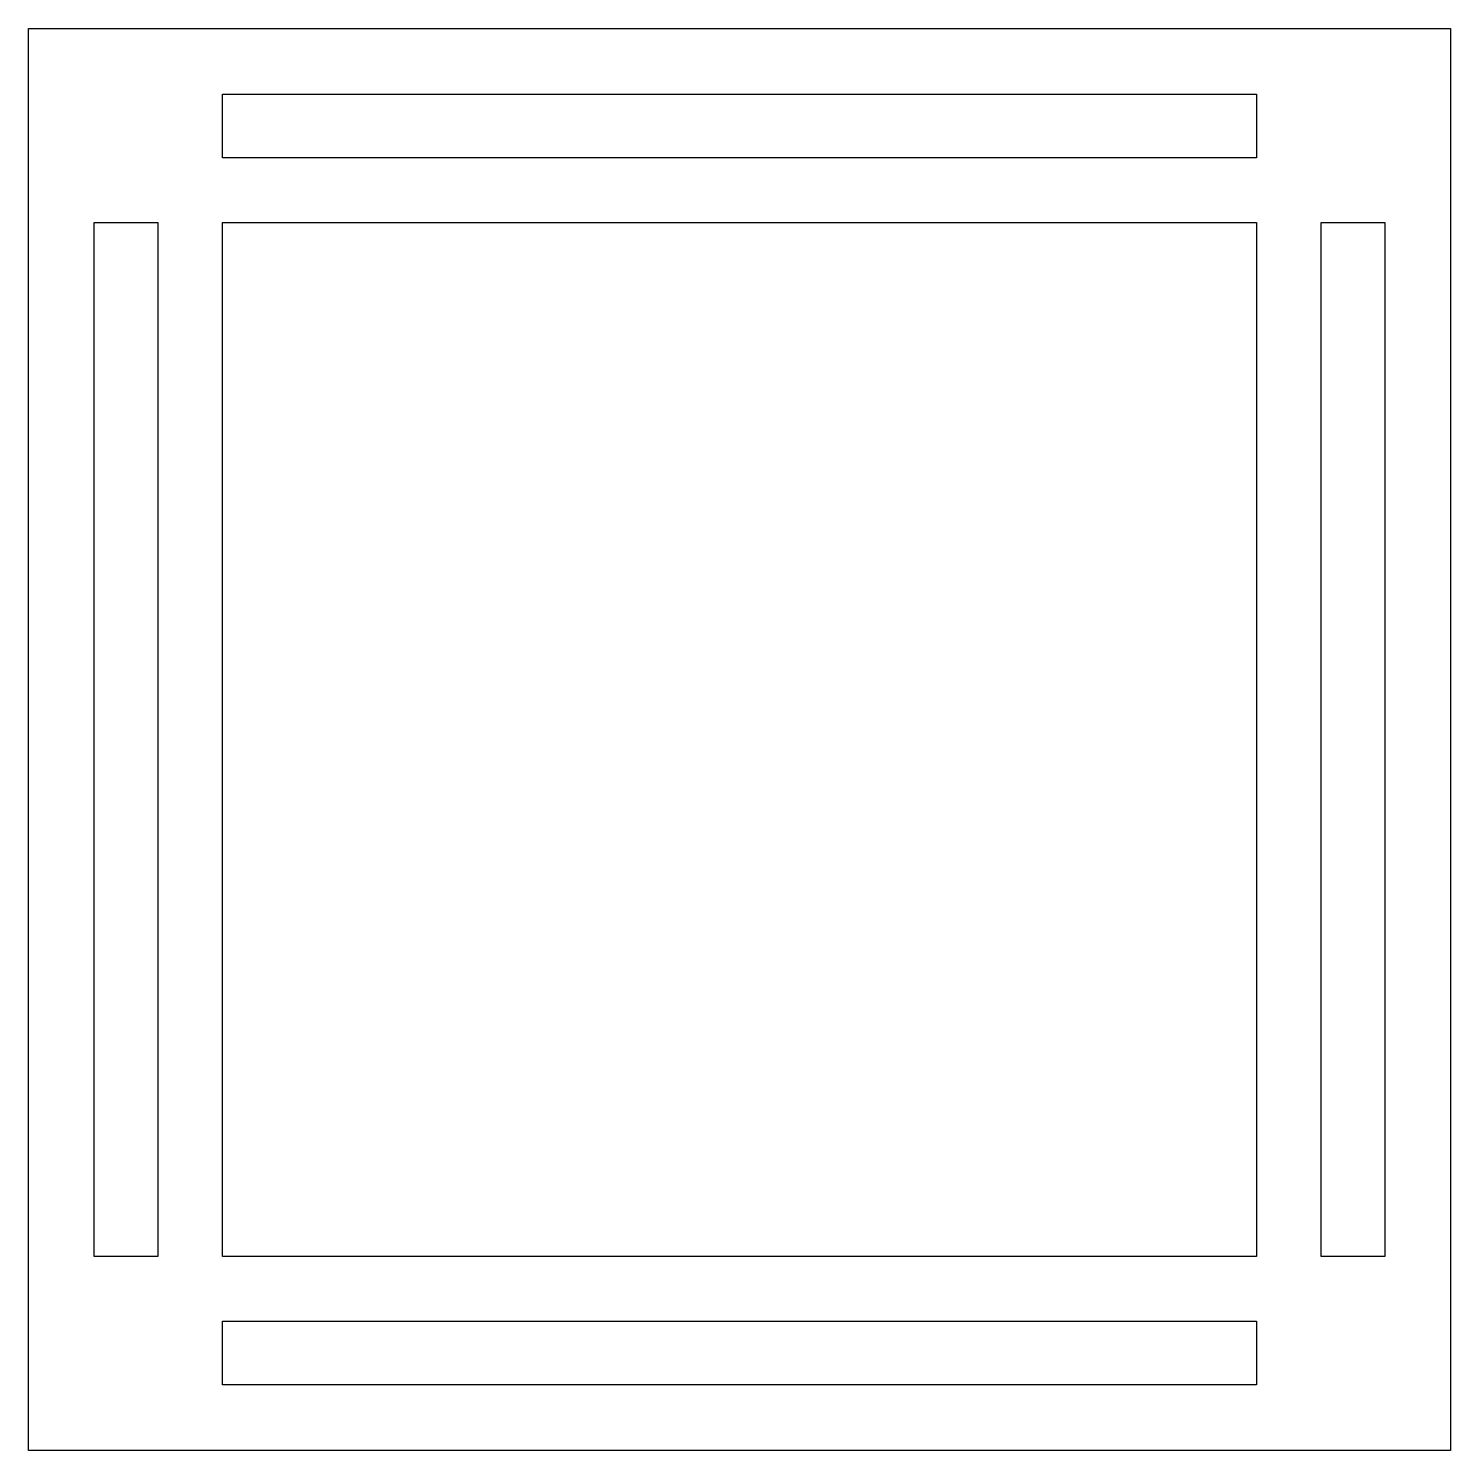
# Model space of a CAD drawing. Extents: x 115.5 to 181.5, y 72 to 138.
import ezdxf

# ---------------------------------------------------------------- set-up
doc = ezdxf.new("R2010")
doc.units = 0
doc.layers.get('0').update_dxf_attribs({"linetype": 'CONTINUOUS'})

msp = doc.modelspace()

# ---------------------------------------------------------------- linework, layer by layer
at = {"color": 4}
for points in [[(115.5, 138), (181.5, 138)], [(115.5, 72), (115.5, 138)], [(181.5, 138), (181.5, 72), (115.5, 72)]]:
    msp.add_lwpolyline(points, dxfattribs=at)
at = {"color": 5}
for points in [[(124.5, 134.95), (172.5, 134.95)], [(124.5, 132), (124.5, 134.95)], [(172.5, 134.95), (172.5, 132)], [(172.5, 132), (124.5, 132)], [(118.55, 129), (121.5, 129)], [(118.55, 81), (118.55, 129)], [(121.5, 129), (121.5, 81)], [(175.5, 81), (175.5, 129)], [(175.5, 129), (178.45, 129)], [(178.45, 129), (178.45, 81)], [(121.5, 81), (118.55, 81)], [(178.45, 81), (175.5, 81)], [(124.5, 78), (172.5, 78)], [(124.5, 75.05), (124.5, 78)], [(172.5, 78), (172.5, 75.05)], [(172.5, 75.05), (124.5, 75.05)]]:
    msp.add_lwpolyline(points, dxfattribs=at)
at = {"color": 6}
for points in [[(124.5, 129), (172.5, 129)], [(124.5, 81), (124.5, 129)], [(172.5, 129), (172.5, 81), (124.5, 81)]]:
    msp.add_lwpolyline(points, dxfattribs=at)

doc.saveas('drawing.dxf')
